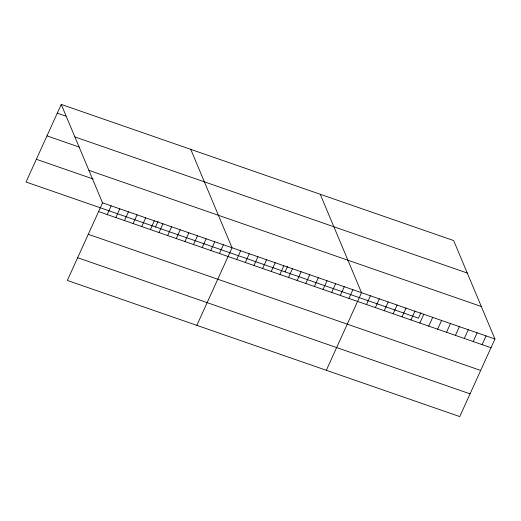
<?xml version="1.0" encoding="UTF-8"?>
<svg xmlns="http://www.w3.org/2000/svg" width="521" height="521" viewBox="0 0 521 521"><rect width="100%" height="100%" fill="white"/><g stroke="black" fill="none" stroke-linecap="round" stroke-linejoin="round"><path stroke-width="0.78" d="M61.244 104.421L102.539 202.845L67.346 280.435L459.756 416.579L494.95 338.982L453.654 240.565L61.244 104.421L26.05 182.018L418.461 318.155L420.961 312.646M107.215 214.567L111.175 205.841M115.844 217.563L119.804 208.836M124.48 220.559L128.44 211.832M133.115 223.555L137.075 214.828M141.745 226.55L145.704 217.824M150.38 229.546L154.34 220.819M155.545 226.941L158.045 221.432M159.009 232.542L162.969 223.815M167.645 235.538L171.604 226.804M176.28 238.533L180.24 229.8M184.909 241.523L188.869 232.796M193.545 244.518L197.505 235.792M202.181 247.514L206.134 238.787M210.81 250.51L214.769 241.783M219.445 253.506L223.405 244.779M196.84 325.365L232.034 247.775L190.745 149.351M236.71 259.497L240.669 250.77M245.345 262.493L249.299 253.766M253.974 265.489L257.934 256.755M262.61 268.478L266.57 259.751M271.239 271.474L275.199 262.747M279.875 274.469L283.834 265.743M285.039 271.864L287.54 266.355M288.51 277.465L292.463 268.738M297.139 280.461L301.099 271.734M305.775 283.457L309.735 274.73M314.404 286.452L318.364 277.726M323.04 289.448L326.999 280.721M331.675 292.444L335.635 283.711M340.304 295.433L344.264 286.706M348.94 298.429L352.899 289.702M326.335 370.288L361.528 292.698L320.239 194.274M366.465 304.511L370.424 295.785M375.361 307.598L379.321 298.872M384.257 310.685L388.217 301.959M393.153 313.772L397.106 305.039M402.043 316.853L406.002 308.126M410.939 319.94L414.898 311.213M419.835 323.027L423.794 314.3M428.731 326.113L432.69 317.387M437.62 329.2L441.58 320.474M446.517 332.287L450.476 323.554M455.413 335.368L459.372 326.641M464.309 338.455L468.268 329.728M473.205 341.542L477.158 332.815M482.094 344.628L486.054 335.902M57.29 113.155L65.92 116.15M74.874 136.906L467.285 273.043M46.981 135.877L79.355 147.111M88.915 170.367L481.326 306.504M36.359 159.289L93.194 179.009M102.539 202.845L494.95 338.982M98.58 211.578L490.99 347.715M88.27 234.3L480.681 370.438M77.655 257.713L470.059 393.85"/></g></svg>
